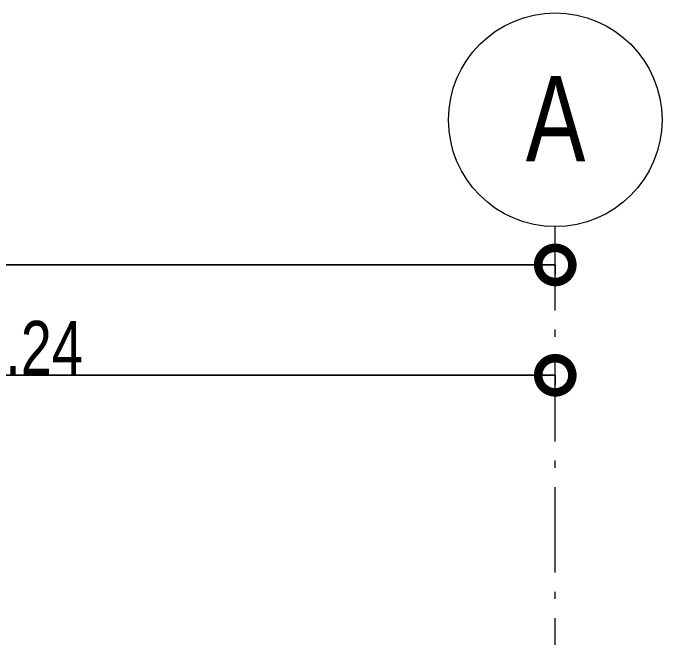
# Model space of a CAD drawing. Header units: metres. Extents: x -199 to 506, y -5 to 23.
# Drawn here: x 122.17 to 131.29, y 13.85 to 22.63 of the extents above; entities that cross this region are included whole.
import ezdxf

# ---------------------------------------------------------------- set-up
doc = ezdxf.new("R2010")
doc.units = ezdxf.units.M
doc.linetypes.add('01_Grid', pattern=[1.74, 1.2, -0.27, 0, -0.27])
for name, color, linetype, lineweight in [('03EJES-1', 1, '01_Grid', 5), ('04NOEJE', 2, 'Continuous', 18), ('04NOEJE-1', 2, 'Continuous', 5), ('31COTAS', 1, 'Continuous', 5)]:
    doc.layers.add(name, color=color, linetype=linetype, lineweight=lineweight)
doc.styles.add('Arial', font='arial.ttf', dxfattribs={"width": 0.75, "height": 1.2})
doc.styles.add('Arial_1', font='arial.ttf', dxfattribs={"width": 0.75, "height": 0.75})
doc.dimstyles.new('Standard_-_2_5mm_Arial_Transparent', dxfattribs={"dimscale": 0.3048, "dimtxt": 0.765195, "dimasz": 3.149606, "dimexe": 0, "dimexo": 0.984252, "dimgap": 0, "dimtad": 1, "dimrnd": 0.01, "dimzin": 0, "dimdsep": 46, "dimtxsty": 'Arial_1', "dimblk1": 'DOTSMALL', "dimblk2": 'DOTSMALL', "dimsah": 1, "dimcen": 0.09, "dimazin": 0, "dimtfac": 1, "dimtdec": 4, "dimtix": 1, "dimtmove": 0, "dimatfit": 3, "dimfxl": 1, "dimtvp": 1, "dimtolj": 1, "dimtzin": 0, "dimarcsym": 2})

# ---------------------------------------------------------------- blocks, each defined once
blk = doc.blocks.new('Grid - Standard-4449989-602rEastElevEje18 Paint')
at = {"layer": '04NOEJE'}
blk.add_circle((0, 21.1265), 1.5, dxfattribs=at)
blk = doc.blocks.new('_DotSmall')
at = {"color": 0, "linetype": 'ByBlock', "const_width": 0.5}
blk.add_lwpolyline([(-0.0625, 0, 1), (0.0625, 0, 1)], format="xyb", close=True, dxfattribs=at)
blk = doc.blocks.new('DIMBLOCK21-602rEastElevEje18 Paint')
at = {"layer": '31COTAS', "color": 0, "lineweight": -2, "transparency": 16777216}
for p, q in [((53.5878, 18.958), (53.5878, 19.0883)), ((53.5878, 19.0883), (129.7878, 19.0883)), ((129.7878, 18.958), (129.7878, 19.0883))]:
    blk.add_line(p, q, dxfattribs=at)
at = {"layer": 'Defpoints', "color": 0, "transparency": 16777216}
for p in [(53.5878, 19.258), (129.7878, 19.258), (129.7878, 19.0883)]:
    blk.add_point(p, dxfattribs=at)
at = {"layer": '31COTAS', "color": 0, "lineweight": -2, "transparency": 16777216, "xscale": 0.9599999999999999, "yscale": 0.9599999999999999, "zscale": 0.9599999999999999, "rotation": 180}
blk.add_blockref('_DotSmall', (53.5878, 19.0883), dxfattribs=at)
at = {"layer": '31COTAS', "color": 0, "lineweight": -2, "transparency": 16777216, "xscale": 0.9599999999999999, "yscale": 0.9599999999999999, "zscale": 0.9599999999999999}
blk.add_blockref('_DotSmall', (129.7878, 19.0883), dxfattribs=at)
at = {"layer": '31COTAS', "color": 0, "transparency": 16777216, "insert": (91.6878, 19.4712), "char_height": 0.75, "width": 2.28852, "attachment_point": 5, "style": 'Arial_1'}
blk.add_mtext('\\A1;76.20', dxfattribs=at)
blk = doc.blocks.new('DIMBLOCK26-602rEastElevEje18 Paint')
at = {"layer": '31COTAS', "color": 0, "lineweight": -2, "transparency": 16777216}
for p, q in [((114.5478, 17.408), (114.5478, 17.5383)), ((114.5478, 17.5383), (129.7878, 17.5383)), ((129.7878, 17.408), (129.7878, 17.5383))]:
    blk.add_line(p, q, dxfattribs=at)
at = {"layer": 'Defpoints', "color": 0, "transparency": 16777216}
for p in [(114.5478, 17.708), (129.7878, 17.708), (129.7878, 17.5383)]:
    blk.add_point(p, dxfattribs=at)
at = {"layer": '31COTAS', "color": 0, "lineweight": -2, "transparency": 16777216, "xscale": 0.9599999999999999, "yscale": 0.9599999999999999, "zscale": 0.9599999999999999, "rotation": 180}
blk.add_blockref('_DotSmall', (114.5478, 17.5383), dxfattribs=at)
at = {"layer": '31COTAS', "color": 0, "lineweight": -2, "transparency": 16777216, "xscale": 0.9599999999999999, "yscale": 0.9599999999999999, "zscale": 0.9599999999999999}
blk.add_blockref('_DotSmall', (129.7878, 17.5383), dxfattribs=at)
at = {"layer": '31COTAS', "color": 0, "transparency": 16777216, "insert": (122.1678, 17.9212), "char_height": 0.75, "width": 2.28852, "attachment_point": 5, "style": 'Arial_1'}
blk.add_mtext('\\A1;15.24', dxfattribs=at)

msp = doc.modelspace()

# ---------------------------------------------------------------- linework, layer by layer
at = {"layer": '03EJES-1'}
msp.add_line((129.7878, -1.7908), (129.7878, 19.6265), dxfattribs=at)

# ---------------------------------------------------------------- block references
at = {"layer": '04NOEJE'}
msp.add_blockref('Grid - Standard-4449989-602rEastElevEje18 Paint', (129.7878, 0), dxfattribs=at)

# ---------------------------------------------------------------- texts
at = {"layer": '04NOEJE-1', "insert": (129.3731, 21.743), "char_height": 1.2, "width": 1.028164, "attachment_point": 1, "style": 'Arial'}
msp.add_mtext('A', dxfattribs=at)

# ---------------------------------------------------------------- dimensions: what is measured, and where the dimension line sits
at = {"layer": '31COTAS'}
for base, p1, p2, override, picture, middle in [((129.7878, 19.0883), (53.5878, 19.258), (129.7878, 19.258), {"dimpost": '<>', "dimfxl": 76.2}, 'DIMBLOCK21-602rEastElevEje18 Paint', (91.6878, 19.4712)), ((129.7878, 17.5383), (114.5478, 17.708), (129.7878, 17.708), {"dimpost": '<>', "dimfxl": 15.24}, 'DIMBLOCK26-602rEastElevEje18 Paint', (122.1678, 17.9212))]:
    dim = msp.add_linear_dim(base=base, p1=p1, p2=p2, dimstyle='Standard_-_2_5mm_Arial_Transparent', override=override, dxfattribs=at)
    dim.commit()
    dim.dimension.update_dxf_attribs({"geometry": picture, "text_midpoint": middle})

doc.saveas('drawing.dxf')
